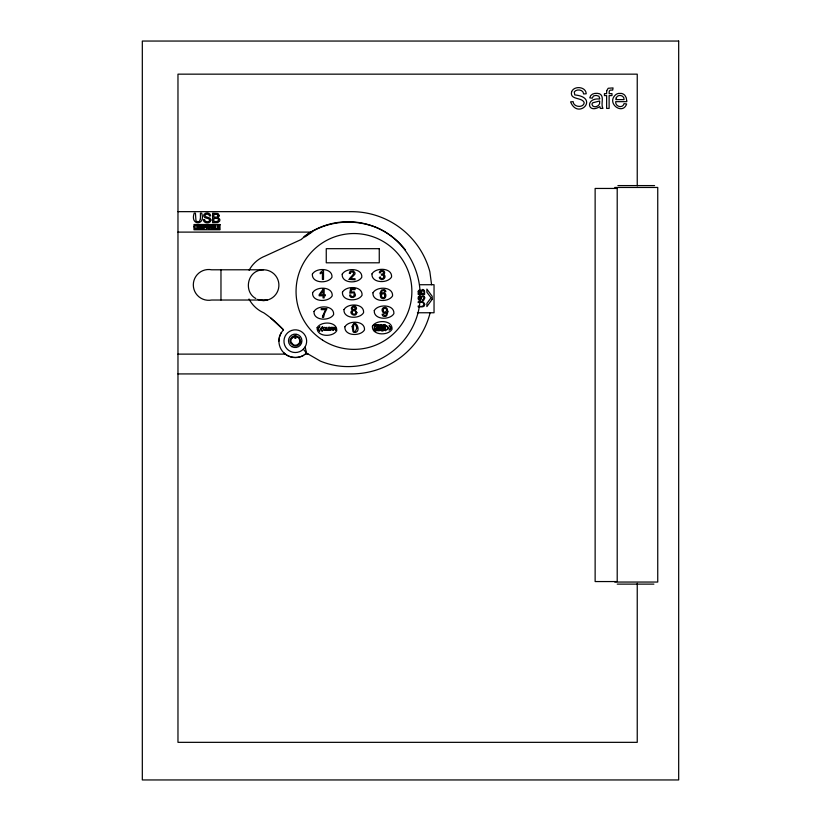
<?xml version="1.0" encoding="UTF-8"?>
<svg xmlns="http://www.w3.org/2000/svg" width="821" height="821" viewBox="0 0 821 821"><rect width="100%" height="100%" fill="white"/><g stroke="black" fill="none" stroke-linecap="round" stroke-linejoin="round"><path stroke-width="1.23" d="M278.914 341.105L279.479 336.836L281.121 332.874L283.461 329.826L282.588 328.882A118.316 118.316 0 0 0 263.849 312.863A30.746 30.746 0 0 1 249.009 298.988M430.019 312.76L429.876 313.786A81.135 81.135 0 0 1 351.511 373.924L177.972 373.924M303.339 349.202L305.145 346.852A11.361 11.361 0 0 0 296.299 329.868A11.361 11.361 0 0 0 284.641 345.056A11.361 11.361 0 0 0 303.339 349.202L306.531 353.112L320.344 361.086A72.422 72.422 0 0 0 414.974 321.894C429.845 286.303 411.598 241.815 375.772 227.263C351.049 217.586 321.032 221.567 301.133 239.547L265.121 256.06A30.746 30.746 0 0 0 249.112 270.263M283.738 352.743C289.751 358.808 300.363 359.105 306.531 353.112L305.145 346.852M305.073 236.838L311.949 232.107L177.972 232.107M617.915 185.587L654.573 185.587M614.755 187.465L657.744 187.465L657.744 582.048L614.755 582.048M177.972 211.654L351.511 211.654A81.135 81.135 0 0 1 429.876 271.792L431.579 284.723M263.52 269.791L211.685 269.791A15.404 15.404 0 0 0 193.315 284.908A15.404 15.404 0 0 0 211.685 300.024L267.502 300.024L263.52 300.548L259.539 300.024M419.87 284.723L434.042 284.723L434.042 312.76L417.417 312.76M177.972 354.118L285.534 354.118M305.217 354.118L308.265 354.118M617.248 584.121L653.906 584.121M255.834 298.495C244.186 292.368 246.711 273.219 259.539 270.314A15.383 15.383 0 0 1 278.873 286.18A15.383 15.383 0 0 1 257.64 299.378M270.684 317.943L283.461 329.826M637.24 185.905L637.24 74.157L177.972 74.157L177.972 742.338L637.24 742.338L637.24 583.31M220.972 269.791L220.972 300.024M303.965 236.715A72.422 72.422 0 0 1 405.523 250.087M303.606 355.36A16.461 16.461 0 0 1 281.121 332.874M599.638 98.376L599.617 99.033C585.065 97.504 587.272 114.519 599.833 106.586L600.325 108.403L602.942 108.403C600.315 104.072 604.944 96.385 599.504 93.748C595.933 92.629 590.432 93.389 589.776 97.853L592.218 98.181L593.47 95.995L596.077 95.38L598.93 96.221L599.638 98.376M626.721 100.993L626.71 101.66L615.699 101.66C615.042 106.586 622.718 108.824 624.052 103.651L626.639 103.969C622.759 115.33 606.668 103.764 615.032 95.359A6.27 6.27 0 0 1 618.552 93.43L621.415 93.43A6.127 6.127 0 0 1 624.843 95.318L626.249 97.75L626.721 100.993M356.786 327.918C352.363 341.977 352.394 313.848 356.786 327.918M194.29 226.801L195.203 229.1A1.283 1.283 0 0 0 195.839 229.141C198.2 226.596 195.059 230.065 194.7 227.561C193.807 224.225 198.62 227.007 195.634 225.087A1.108 1.108 0 0 0 195.1 225.221A1.273 1.273 0 0 0 194.659 225.621L194.29 226.801M199.903 227.13L199.524 228.618A1.303 1.303 0 0 1 199.072 229.028A1.098 1.098 0 0 1 197.974 229.008L197.204 227.684A3.643 3.643 0 0 1 197.266 226.298L197.758 225.395A1.108 1.108 0 0 1 199.082 225.231L199.903 227.13M418.956 291.64L418.936 293.528L420.886 293.528C421.963 291.989 419.603 289.238 418.956 291.64M197.574 226.77C198.795 232.559 200.427 222.583 197.574 226.77M200.416 218.694L199.482 221.393L197.84 221.752L195.983 221.044L195.439 213.183L194.177 213.183C189.774 226.021 206.009 225.929 201.679 213.183L200.416 213.183L200.416 218.694M322.807 328.574L323.72 330.247A1.734 1.734 0 0 0 324.357 330.278L324.552 330.237A1.088 1.088 0 0 0 325.157 329.744C323.495 330.822 322.786 326.943 325.116 327.815A1.047 1.047 0 0 0 324.541 327.394L323.967 327.353A1.385 1.385 0 0 0 323.453 327.507A1.149 1.149 0 0 0 323.064 327.856L322.807 328.574M380.164 293.066L380.585 297.017A2.843 2.843 0 0 0 381.96 298.362C386.486 300.476 387.553 291.773 382.75 292.728A2.535 2.535 0 0 0 381.19 293.846C380.339 291.537 383.93 288.715 384.762 291.783L385.86 291.701L385.583 290.767A2.268 2.268 0 0 0 384.279 289.618L381.508 290.049L380.164 293.066M421.676 291.486L421.645 293.528L423.862 293.528C425.145 291.763 422.384 288.838 421.676 291.486M606.698 90.772L606.627 93.635L604.42 93.635L604.42 95.585L606.627 95.585L606.627 108.403L609.12 108.403L609.12 95.585L611.994 95.585L611.994 93.635L609.12 93.635L609.233 91.152L610.229 90.084L612.682 90.105L613.051 87.919L608.166 88.278L606.698 90.772M382.607 326.07L382.34 327.015A1.19 1.19 0 0 1 381.929 327.374A1.447 1.447 0 0 1 381.231 327.558L381.026 327.548A1.303 1.303 0 0 1 380.102 326.984L379.887 326.471A1.97 1.97 0 0 1 379.938 325.455A1.314 1.314 0 0 1 380.965 324.582L381.426 324.582A1.344 1.344 0 0 1 382.104 324.859A1.242 1.242 0 0 1 382.35 325.126L382.607 326.07M383.017 325.865L383.181 326.85A1.201 1.201 0 0 0 383.551 327.271L384.074 327.507A1.775 1.775 0 0 0 384.792 327.528L385.675 327.107L385.675 326.029L384.454 326.029L385.306 326.378L384.464 327.21L383.397 326.05L384.207 324.911L385.634 325.424L384.751 324.593A1.816 1.816 0 0 0 384.043 324.613L383.694 324.747A1.139 1.139 0 0 0 383.284 325.116L383.181 325.29A1.765 1.765 0 0 0 383.017 325.865M352.158 326.481L352.958 331.561A2.371 2.371 0 0 0 354.385 332.433C362.451 332.679 355.103 316.834 352.158 326.481M205.917 226.298L205.548 227.294L204.111 227.489L203.731 229.09L203.731 225.159L205.445 225.262L205.917 226.298M380.256 325.804C381.57 330.175 383.099 322.591 380.256 325.804M387.871 311.662L386.742 315.644A2.74 2.74 0 0 1 385.593 316.342L383.715 316.331A2.217 2.217 0 0 1 382.412 315.192L382.145 314.248L383.212 314.156L384.69 315.572A1.683 1.683 0 0 0 385.932 315.069L386.434 314.258A5.49 5.49 0 0 0 386.783 312.329C383.53 316.331 379.117 307.731 384.803 307.331A2.873 2.873 0 0 1 387.04 308.368L387.871 311.662M349.12 279.397L355.021 279.787L355.021 278.73L350.629 278.73L354.785 274.337A2.689 2.689 0 0 0 354.959 272.767L353.369 270.971L350.588 271.166A2.35 2.35 0 0 0 349.582 272.264L349.305 273.383L350.434 273.496L350.557 272.746A1.539 1.539 0 0 1 351.47 271.823C357.289 272.398 350.023 276.975 349.12 279.397M384.885 295.622L384.762 296.484A1.858 1.858 0 0 1 384.125 297.397A1.498 1.498 0 0 1 383.191 297.715C380.133 297.613 381.385 292.214 384.136 293.928A1.734 1.734 0 0 1 384.762 294.79L384.885 295.622M599.617 101.907C600.705 106.217 592.978 109.008 592.013 104.441A2.135 2.135 0 0 1 592.783 102.779L599.617 100.993L599.617 101.907M354.333 294.462L353.779 296.053L352.435 296.648A1.621 1.621 0 0 1 350.926 295.693L350.711 294.955L349.561 295.057L350.095 296.494A2.596 2.596 0 0 0 351.326 297.376L353.143 297.479L354.785 296.463A3.171 3.171 0 0 0 355.452 294.944L354.262 291.917L351.019 292.019L351.501 289.618L355.072 289.618L355.072 288.561L350.618 288.561L349.756 293.169L353.523 292.738A1.755 1.755 0 0 1 354.2 293.62L354.333 294.462M383.15 309.938C383.089 315.367 389.78 309.517 384.936 308.234A1.611 1.611 0 0 0 383.941 308.573L383.15 309.938M418.228 291.291L418.176 294.38L424.621 294.38L424.519 290.88L423.595 289.7A1.888 1.888 0 0 0 422.23 289.587L421.194 290.726L419.387 289.885L418.228 291.291M214.784 227.951L214.353 228.946L212.618 229.09L212.618 225.159L214.538 225.642A1.242 1.242 0 0 1 214.62 226.411L214.784 227.951M424.734 297.9L423.708 300.291L422.548 300.65L422.487 299.839C426.684 297.305 420.999 293.877 420.978 299.891A1.468 1.468 0 0 1 419.839 300.404A1.632 1.632 0 0 1 418.926 300.127L418.115 298.752L418.3 296.863L419.449 295.796L420.054 296.525C417.745 296.494 419.131 301.225 420.588 298.885C419.993 295.663 424.734 294.092 424.734 297.9M214.394 227.951L212.998 228.628L212.998 227.273L214.394 227.951M376.562 325.455L374.735 326.327L374.355 327.507L374.355 324.613L376.08 324.695L376.562 325.455M335.625 328.164L334.824 328.944L335.861 330.247L334.157 328.975L333.347 330.247L333.347 327.384L335.194 327.466L335.625 328.164M379.364 325.403L378.553 326.194L379.6 327.507L377.876 326.224L377.055 327.507L377.055 324.613L378.922 324.695L379.364 325.403M385.306 328.964L384.608 329.632L385.501 330.74L384.043 329.652L383.345 330.74L383.345 328.287L385.306 328.964M352.127 312.083L352.599 313.755L354.303 314.258A1.683 1.683 0 0 0 355.709 312.863L355.709 312.113A1.714 1.714 0 0 0 355.216 311.18A1.755 1.755 0 0 0 354.272 310.687L353.523 310.687A1.704 1.704 0 0 0 352.127 312.083M383.91 276.749L383.376 278.073L382.073 278.617A1.591 1.591 0 0 1 380.575 277.662L380.318 276.851L379.312 277.539A2.637 2.637 0 0 0 380.102 278.822C382.955 281.695 387.604 276.051 383.407 274.512L383.941 274.183A1.888 1.888 0 0 0 384.639 272.695L384.556 272.11A2.268 2.268 0 0 0 383.366 270.684L381.047 270.52A2.473 2.473 0 0 0 379.651 271.71L379.323 272.695L380.421 272.89C380.359 270.735 383.961 270.868 383.479 273.034A1.18 1.18 0 0 1 382.945 273.804L381.508 274.163L381.385 275.127L383.15 275.281L383.91 276.749M356.868 312.483C356.53 318.343 347.026 313.068 352.671 310.184C348.597 308.111 354.764 303.708 356.324 307.485A2.268 2.268 0 0 1 356.417 308.973L355.185 310.184L356.868 312.483M424.734 304.304L424.252 306.048L422.815 306.787L418.176 306.849L418.176 305.997C425.76 308.706 425.524 299.839 418.176 302.631L418.176 301.779L423.441 301.995L424.734 304.304M214.271 226.227L212.998 226.812L212.998 225.621L214.271 226.227M322.561 316.249L322.448 317.409L323.577 317.409L324.552 313.376L326.994 308.573L321.196 308.573L321.196 309.63L325.578 309.63L322.561 316.249M218.53 219.966L217.534 221.454L213.891 221.598L213.891 218.324L217.503 218.478A1.447 1.447 0 0 1 218.458 219.464L218.53 219.966M205.527 226.309L204.111 227.027L204.111 225.621L205.527 226.309M218.129 215.769L217.165 217.083L213.891 217.196L213.891 214.312L217.257 214.445L218.129 215.769M219.381 215.625L218.047 217.647L219.72 219.186A2.791 2.791 0 0 1 219.556 221.208L217.811 222.573L212.629 222.727L212.629 213.183L217.965 213.47L219.381 215.625M335.235 328.164L333.716 328.646L333.716 327.702L335.235 328.164M378.974 325.403L377.434 325.896L377.434 324.931L378.974 325.403M384.967 328.964L383.664 329.375L383.664 328.564L384.967 328.964M210.956 220.028C210.689 224.112 203.341 223.733 203.362 219.659L204.552 219.556C204.655 221.988 208.637 222.594 209.673 220.562C209.889 217.37 204.511 219.176 203.803 216.272A2.422 2.422 0 0 1 204.131 214.302C205.825 212.105 210.556 212.731 210.669 215.872L209.458 215.964L208.801 214.599L207.138 214.137L205.466 214.548L204.942 215.564L205.968 216.744L210.053 218.14L210.956 220.028M571.601 91.798C569.507 100.439 582.643 96.878 584.224 102.871C583.29 108.29 573.232 107.13 573.14 101.63L570.595 101.855C578.015 120.502 600.141 97.483 574.772 94.918L574.259 91.931C576.496 88.709 583.444 89.438 583.628 93.953L586.215 93.758C586.009 86.533 573.951 85.425 571.601 91.798M207.385 225.57L206.913 227.479L207.887 227.479L207.385 225.57M376.162 325.465L374.735 325.988L374.735 324.962L376.162 325.465M355.37 308.378C355.36 310.554 351.686 309.835 352.558 307.793A1.437 1.437 0 0 1 353.913 306.951L355.37 308.378M300.64 341.228L299.768 343.742L297.705 345.497A5.439 5.439 0 0 1 293.672 345.754L290.624 343.168A4.988 4.988 0 0 1 290.357 339.247L291.876 337.041L295.806 334.958L295.806 335.738L299.347 337.482L300.64 341.228M312.38 274.101C311.528 283.43 328.01 284.045 331.971 277.231C332.823 267.903 316.342 267.287 312.38 274.101M312.596 292.758C311.744 302.087 328.226 302.703 332.187 295.888C333.039 286.56 316.557 285.944 312.596 292.758M314.022 311.457C313.16 320.785 329.652 321.401 333.613 314.587C334.465 305.258 317.984 304.642 314.022 311.457M317.152 327.63C316.301 336.959 332.782 337.575 336.743 330.75C337.595 321.422 321.114 320.806 317.152 327.63M342.213 274.173C341.351 283.502 357.833 284.117 361.794 277.293C362.656 267.974 346.175 267.359 342.213 274.173M342.46 292.143C341.608 301.461 358.089 302.087 362.051 295.262C362.903 285.934 346.421 285.318 342.46 292.143M343.989 309.568C343.137 318.897 359.619 319.513 363.58 312.688C364.432 303.36 347.95 302.744 343.989 309.568M344.902 326.789C344.04 336.107 360.522 336.733 364.483 329.909C365.345 320.58 348.853 319.964 344.902 326.789M371.985 273.875C371.123 283.204 387.615 283.82 391.566 277.005C392.428 267.677 375.946 267.061 371.985 273.875M372.97 292.779C372.118 302.107 388.6 302.723 392.561 295.909C393.413 286.58 376.931 285.965 372.97 292.779M374.284 310.533C373.422 319.862 389.913 320.477 393.875 313.663C394.727 304.334 378.245 303.719 374.284 310.533M372.426 326.163C371.574 335.491 388.056 336.107 392.017 329.283C392.869 319.964 376.387 319.348 372.426 326.163M616.222 97.863L615.832 99.608L624.083 99.608C624.442 95.103 617.72 93.83 616.222 97.863M331.653 327.692L331.181 329.067L332.156 329.067L331.653 327.692M201.925 227.899L201.771 228.525L200.96 225.159L200.386 225.159L200.386 229.09L200.755 225.744L201.576 229.09L202.756 225.796L203.126 229.09L203.126 225.159L201.925 227.899M206.81 227.899C205.209 233.595 207.939 217.473 208.77 229.09L208.011 227.899L206.81 227.899M331.079 329.375C329.529 333.347 332.177 321.863 333.039 330.247L331.079 329.375M322.807 270.468L320.221 272.716L320.221 273.783L322.417 272.449L322.417 279.458L323.515 279.458L323.515 270.468L322.807 270.468M323.043 290.726L320.231 294.77L323.043 294.77L323.043 290.726M323.238 288.961L319.153 294.77L319.153 295.776L323.043 295.776L323.043 297.92L324.141 297.92L324.141 295.776L325.352 295.776L325.352 294.77L324.141 294.77L324.141 288.961L323.238 288.961M432.185 299.285L426.889 306.582L426.889 303.431L431.087 297.818L426.889 292.255L426.889 289.105L432.185 296.319L432.185 299.285M292.132 337.944L291.455 338.857A4.197 4.197 0 0 0 291.106 342.141L293.251 344.697A4.567 4.567 0 0 0 296.638 345.036L298.587 343.866A4.279 4.279 0 0 0 299.634 339.658L298.434 337.739L296.402 336.651L295.806 336.579L295.806 338.375L294.893 338.375L294.893 336.651L292.132 337.944M319.749 326.871L317.614 328.698L319.749 331.232L318.055 329.057L319.749 326.871M322.376 326.871L320.241 329.437L322.376 331.232L320.683 329.057L322.376 326.871M388.569 328.236L386.434 330.063L388.128 327.877L386.434 325.701L388.569 328.236M391.196 328.236L389.062 330.063L390.755 327.877L389.062 325.701L391.196 328.236M678.68 41.05L142.32 41.05L142.32 779.95L678.68 779.95L678.68 41.05M617.207 188.45L595.133 188.45L595.133 581.555L617.207 581.555L617.207 188.45M219.956 224.523L193.972 224.523L193.972 229.747L219.956 229.747L219.956 224.523M211.13 225.159L208.862 225.159L209.807 225.621L209.807 229.09L210.186 225.621L211.13 225.159M211.972 225.159L211.592 229.09L211.972 225.159M215.666 225.159L215.297 229.09L217.083 229.09L215.666 228.628L215.666 225.159M219.618 225.159L217.544 225.159L217.544 229.09L219.679 229.09L217.924 228.628L217.924 227.284L219.505 227.284L217.924 226.822L217.924 225.621L219.618 225.159M379.261 248.681L326.255 248.681L326.255 262.802L379.261 262.802L379.261 248.681M326.153 327.384L325.773 330.247L327.558 330.247L326.153 329.909L326.153 327.384M330.083 327.384L328.02 327.384L328.02 330.247L330.155 330.247L328.4 329.909L328.4 328.934L329.98 328.934L328.4 328.595L328.4 327.723L330.083 327.384M375.987 328.287L374.212 328.287L374.212 330.74L376.039 330.74L374.53 330.453L374.53 329.621L375.895 329.621L374.53 329.334L374.53 328.585L375.987 328.287M376.818 328.287L376.48 330.74L376.798 328.821C379.497 335.43 378.204 323.587 378.101 330.216L376.818 328.287M380.718 328.287L378.779 328.287L379.589 328.585L379.589 330.74L379.907 328.585L380.718 328.287M382.832 328.287L381.057 328.287L381.057 330.74L382.894 330.74L381.385 330.453L381.385 329.621L382.74 329.621L381.385 329.334L381.385 328.585L382.832 328.287M291.845 346.636A6.722 6.722 0 0 0 301.933 340.818A6.722 6.722 0 0 0 291.845 334.989A6.722 6.722 0 0 0 291.845 346.636M322.571 340.12A57.911 57.911 0 0 0 411.803 294.308A57.911 57.911 0 0 0 327.517 239.937A57.911 57.911 0 0 0 322.571 340.12"/></g></svg>
